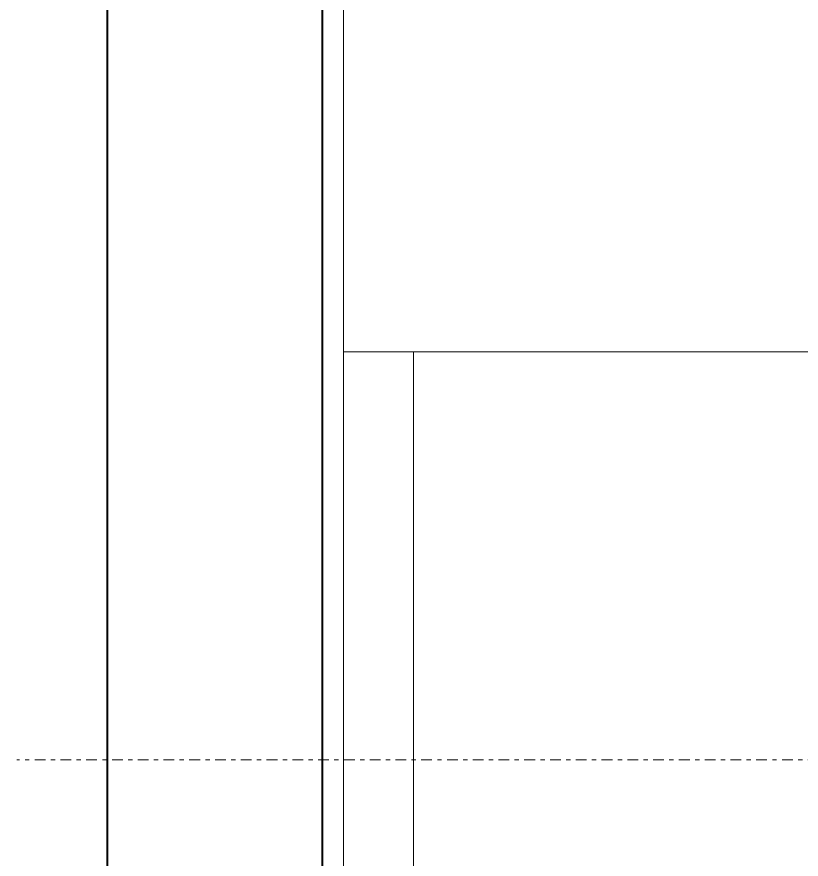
# Model space of a CAD drawing. Extents: x 65572 to 67208, y 30718 to 33598.
# Drawn here: x 67062.03 to 67080.29, y 32401.76 to 32421.36 of the extents above; entities that cross this region are included whole.
import ezdxf

# ---------------------------------------------------------------- set-up
doc = ezdxf.new("R2010")
doc.units = 0
doc.header["$LTSCALE"] = 0.5
doc.header["$MEASUREMENT"] = 0
doc.linetypes.add('DASHDOT', pattern=[1, 0.5, -0.25, 0, -0.25])
for name, color, linetype, lineweight in [('Annotations', 40, 'CONTINUOUS', 5), ('Framing', 142, 'CONTINUOUS', 13), ('Layout', 154, 'CONTINUOUS', 5), ('Structure', 7, 'CONTINUOUS', 40), ('Viewed', 150, 'CONTINUOUS', 9)]:
    doc.layers.add(name, color=color, linetype=linetype, lineweight=lineweight)

msp = doc.modelspace()

# ---------------------------------------------------------------- linework, layer by layer
at = {"layer": 'Annotations', "linetype": 'DASHDOT'}
msp.add_line((67182.69727573027, 32404.06454495834), (67062.031575459, 32404.06454495834), dxfattribs=at)
at = {"layer": 'Framing'}
msp.add_line((67069.63834906853, 32435.9680352174), (67069.63834906854, 32239.96803521005), dxfattribs=at)
at = {"layer": 'Layout', "linetype": 'ByBlock'}
msp.add_line((67069.63834906854, 32413.56589238979), (67087.33661370687, 32413.56589238979), dxfattribs=at)
at = {"layer": 'Structure'}
for p, q in [((67064.13834906853, 32435.9680352174), (67064.13834906853, 32239.91421165887)), ((67069.13834906853, 32435.9680352174), (67069.13834906853, 32239.91421165887))]:
    msp.add_line(p, q, dxfattribs=at)
at = {"layer": 'Viewed', "linetype": 'ByBlock'}
msp.add_line((67071.26334906861, 32372.16105469927), (67071.26334906861, 32413.56589238979), dxfattribs=at)

doc.saveas('drawing.dxf')
